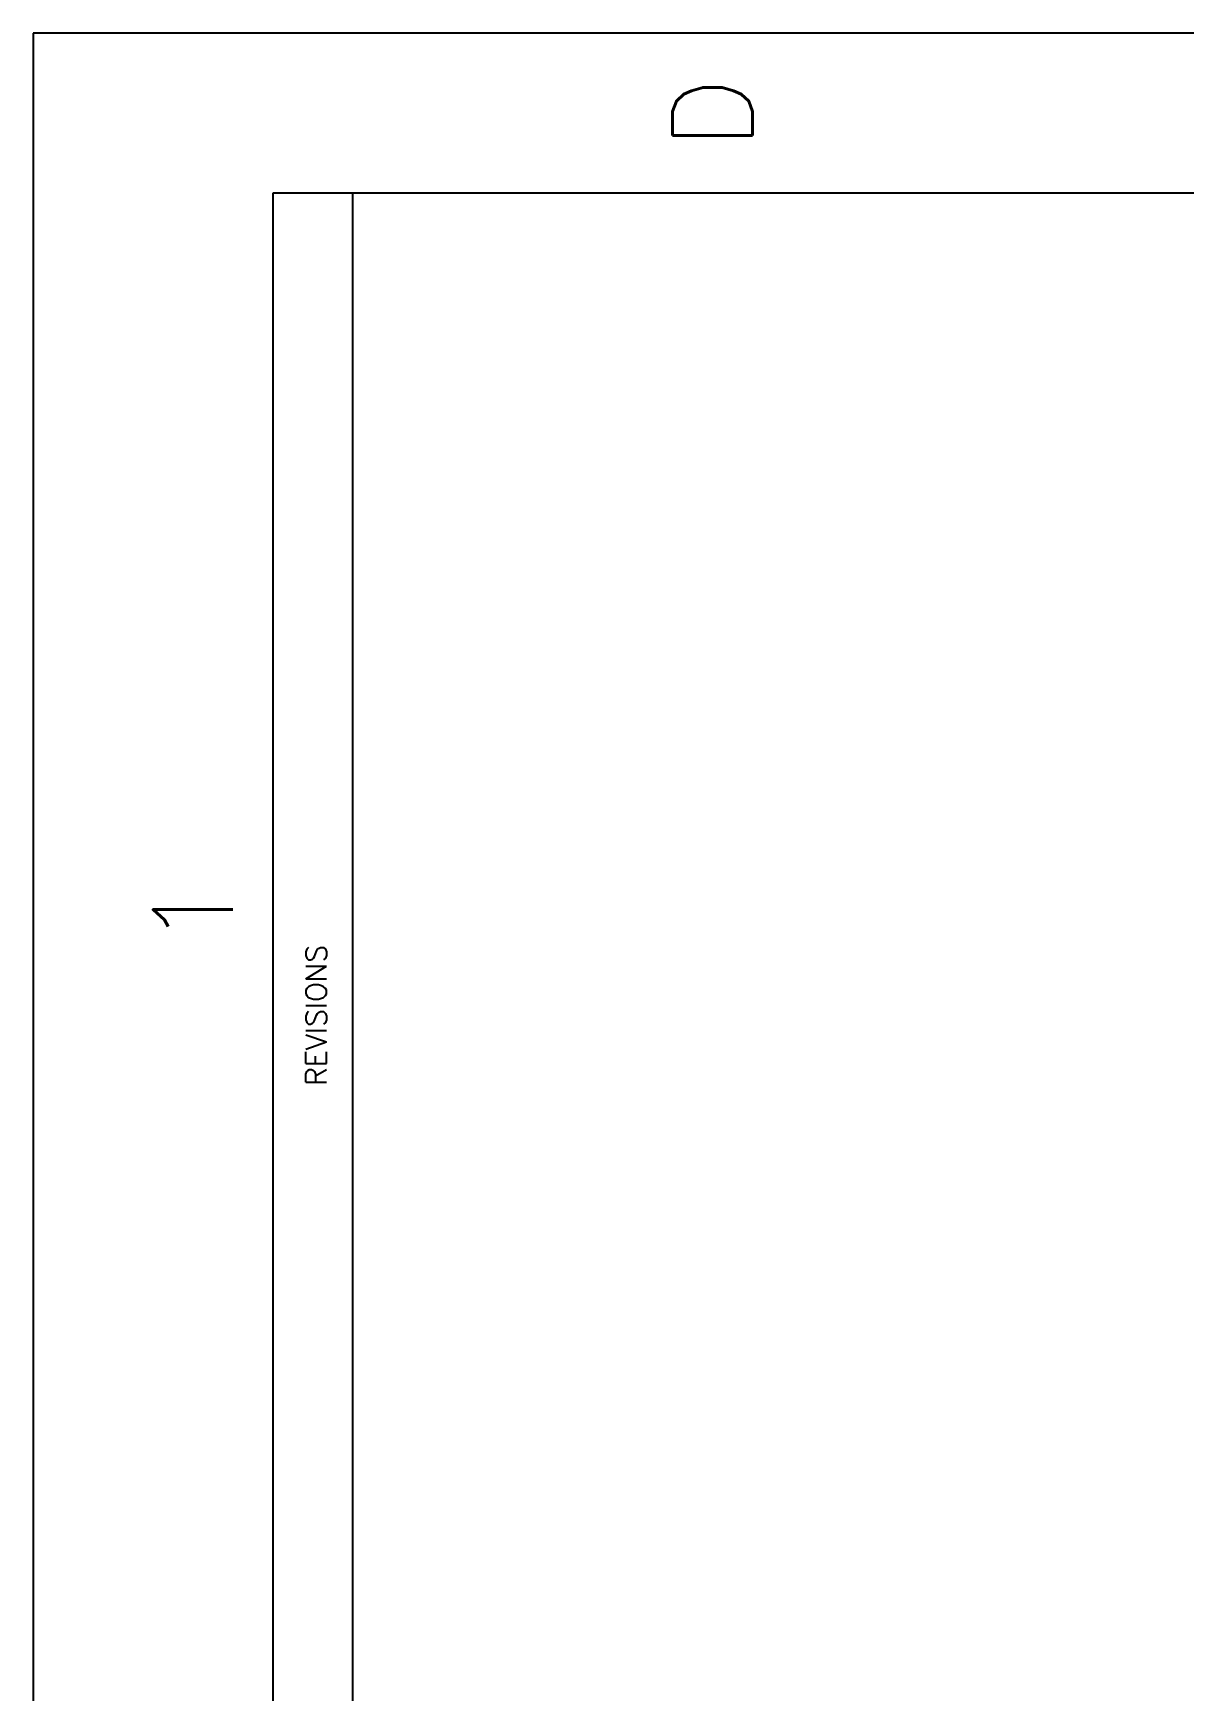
# Model space of a CAD drawing. Header units: inches. Extents: x -2552 to -899, y -1843 to 326.
# Drawn here: x -2552 to -2180, y -209 to 326 of the extents above; entities that cross this region are included whole.
import ezdxf
from ezdxf.enums import TextEntityAlignment as Align

# ---------------------------------------------------------------- set-up
doc = ezdxf.new("R2010")
doc.units = ezdxf.units.IN
doc.header["$MEASUREMENT"] = 0
doc.layers.add('Title Block', color=7, linetype='Continuous')
doc.layers.add('Viewport', color=7, linetype='Continuous')
doc.styles.add('Roman', font='romans')

# ---------------------------------------------------------------- blocks, each defined once
blk = doc.blocks.new('ANSI_border_C')
at = {"layer": 'Title Block'}
for p, q in [((21, 16), (0, 16)), ((21, 0), (21, 16)), ((20.5, 15.25), (0.5, 15.25)), ((20.5, 0.75), (20.5, 15.25)), ((15, 15), (20.5, 15))]:
    blk.add_line(p, q, dxfattribs=at)
at = {"layer": 'Title Block', "style": 'Roman'}
for s, p in [('1', (18.25, 15.5)), ('D', (20.75, 13.875))]:
    blk.add_text(s, height=0.25, dxfattribs=at).set_placement(p, align=Align.MIDDLE_CENTER)
blk.add_text('REVISIONS', height=0.065, dxfattribs=at).set_placement((17.7102, 15.0825))
blk = doc.blocks.new('JIC_border_C')
at = {"xscale": 103.2802193724711, "yscale": 103.2802193724711, "zscale": 103.2802193724711, "rotation": 90}
blk.add_blockref('ANSI_border_C', (-899.31, -1842.8), dxfattribs=at)

msp = doc.modelspace()

# ---------------------------------------------------------------- block references
at = {"layer": 'Viewport'}
msp.add_blockref('JIC_border_C', (0, 0), dxfattribs=at)

doc.saveas('drawing.dxf')
